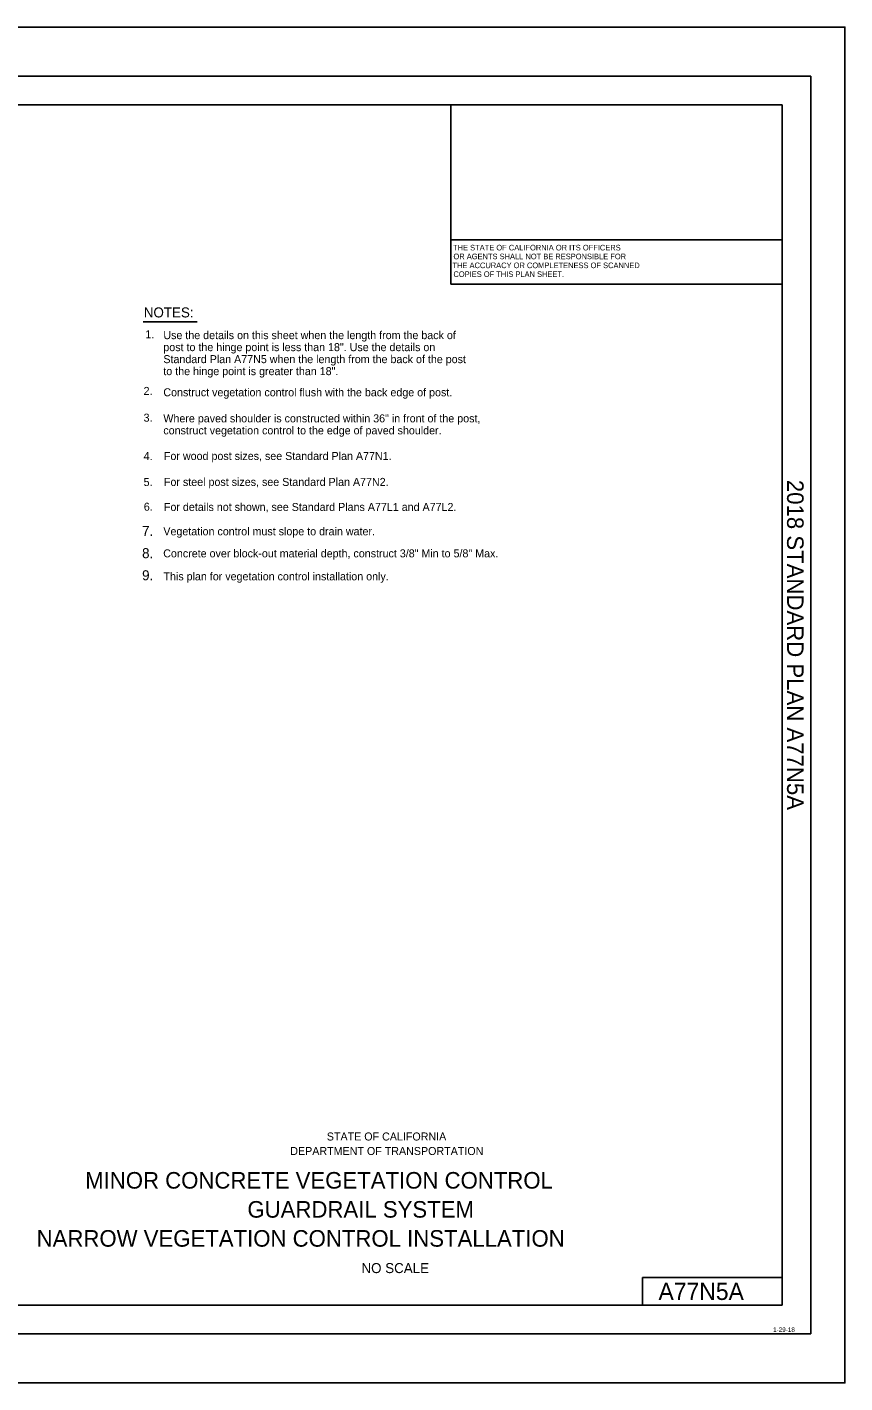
# Model space of a CAD drawing. Extents: x -893 to 867, y -474 to 712.
# Drawn here: x 151 to 867, y -474 to 712 of the extents above; entities that cross this region are included whole.
import ezdxf

# ---------------------------------------------------------------- set-up
doc = ezdxf.new("R2010")
doc.units = 0
for name, color, linetype in [('10 Sheet Format', 7, 'Continuous'), ('57 Undefined', 7, 'Continuous'), ('60 Nongeo Data', 7, 'Continuous')]:
    doc.layers.add(name, color=color, linetype=linetype)

msp = doc.modelspace()

# ---------------------------------------------------------------- linework, layer by layer
at = {"layer": '10 Sheet Format'}
for p, q in [((-813.5, 644), (811.5, 644)), ((521.6, 487.1), (521.6, 644)), ((811.5, -406), (811.5, 644)), ((811.5, 525.9), (521.6, 525.9)), ((811.5, 487.1), (521.6, 487.1)), ((689.5, -406), (689.5, -382)), ((689.5, -382), (811.5, -382)), ((-813.5, -406), (811.5, -406)), ((836.6, -431), (836.6, -431))]:
    msp.add_line(p, q, dxfattribs=at)
for points in [[(-893.5, -474), (866.5, -474), (866.5, 712), (-893.5, 712)], [(-863.4, 669), (836.6, 669), (836.6, -431), (-863.4, -431)], [(-863.4, 669), (836.6, 669), (836.6, -431), (-863.4, -431)]]:
    msp.add_lwpolyline(points, close=True, dxfattribs=at)
at = {"layer": '57 Undefined'}
msp.add_line((252.3, 454), (299.6, 454), dxfattribs=at)
at = {"layer": '60 Nongeo Data'}
msp.add_line((811.5, 644), (811.5, 644), dxfattribs=at)

# ---------------------------------------------------------------- texts
at = {"layer": '10 Sheet Format'}
for s, height, p in [('THE STATE OF CALIFORNIA OR ITS OFFICERS', 4.9, (523.6, 516.6)), ('OR AGENTS SHALL NOT BE RESPONSIBLE FOR', 4.9, (523.9, 508.9)), ('THE ACCURACY OR COMPLETENESS OF SCANNED', 4.9, (523.1, 501.1)), ('COPIES OF THIS PLAN SHEET.', 4.9, (523.9, 493.4)), ('STATE OF CALIFORNIA', 7, (413.1, -262)), ('DEPARTMENT OF TRANSPORTATION', 7, (381.1, -274.7)), ('MINOR CONCRETE VEGETATION CONTROL', 14.5, (201.6, -304.1)), ('GUARDRAIL SYSTEM', 14.5, (343.6, -329.5)), ('NARROW VEGETATION CONTROL INSTALLATION', 14.5, (159.1, -354.9)), ('NO SCALE', 8.75, (443.4, -378)), ('A77N5A', 15, (703.4, -401.5)), ('1-29-18', 4, (803.7, -429.5))]:
    msp.add_text(s, height=height, dxfattribs=at).set_placement(p)
msp.add_text('2018 STANDARD PLAN A77N5A', height=14.5, rotation=270, dxfattribs=at).set_placement((815.9, 315.9))
at = {"layer": '57 Undefined'}
for s, height, p in [('NOTES:', 8.75, (252.9, 458)), ('1.', 7, (254.3, 439.8)), ('Use the details on this sheet when the length from the back of', 7, (270, 439)), ('post to the hinge point is less than 18". Use the details on', 7, (270, 428.5)), ('Standard Plan A77N5 when the length from the back of the post', 7, (270, 418)), ('to the hinge point is greater than 18".', 7, (270, 407.5)), ('2.', 7, (252.7, 390.2)), ('Construct vegetation control flush with the back edge of post.', 7, (270, 389)), ('3.', 7, (252.7, 366.8)), ('Where paved shoulder is constructed within 36" in front of the post,', 7, (270, 366.2)), ('construct vegetation control to the edge of paved shoulder.', 7, (270, 355.7)), ('4.', 7, (252.7, 333.2)), ('For wood post sizes, see Standard Plan A77N1.', 7, (270.5, 333.3)), ('5.', 7, (252.7, 310.5)), ('For steel post sizes, see Standard Plan A77N2.', 7, (270.5, 310.6)), ('6.', 7, (252.9, 288.9)), ('For details not shown, see Standard Plans A77L1 and A77L2.', 7, (270.5, 288.7)), ('7.', 8.75, (251.4, 266.9)), ('Vegetation control must slope to drain water.', 7, (270, 267.4)), ('8.', 8.75, (251.4, 247.4)), ('Concrete over block-out material depth, construct 3/8" Min to 5/8" Max.', 7, (269.9, 248.1)), ('9.', 8.75, (251.4, 228.1)), ('This plan for vegetation control installation only.', 7, (270.1, 228))]:
    msp.add_text(s, height=height, dxfattribs=at).set_placement(p)

doc.saveas('drawing.dxf')
